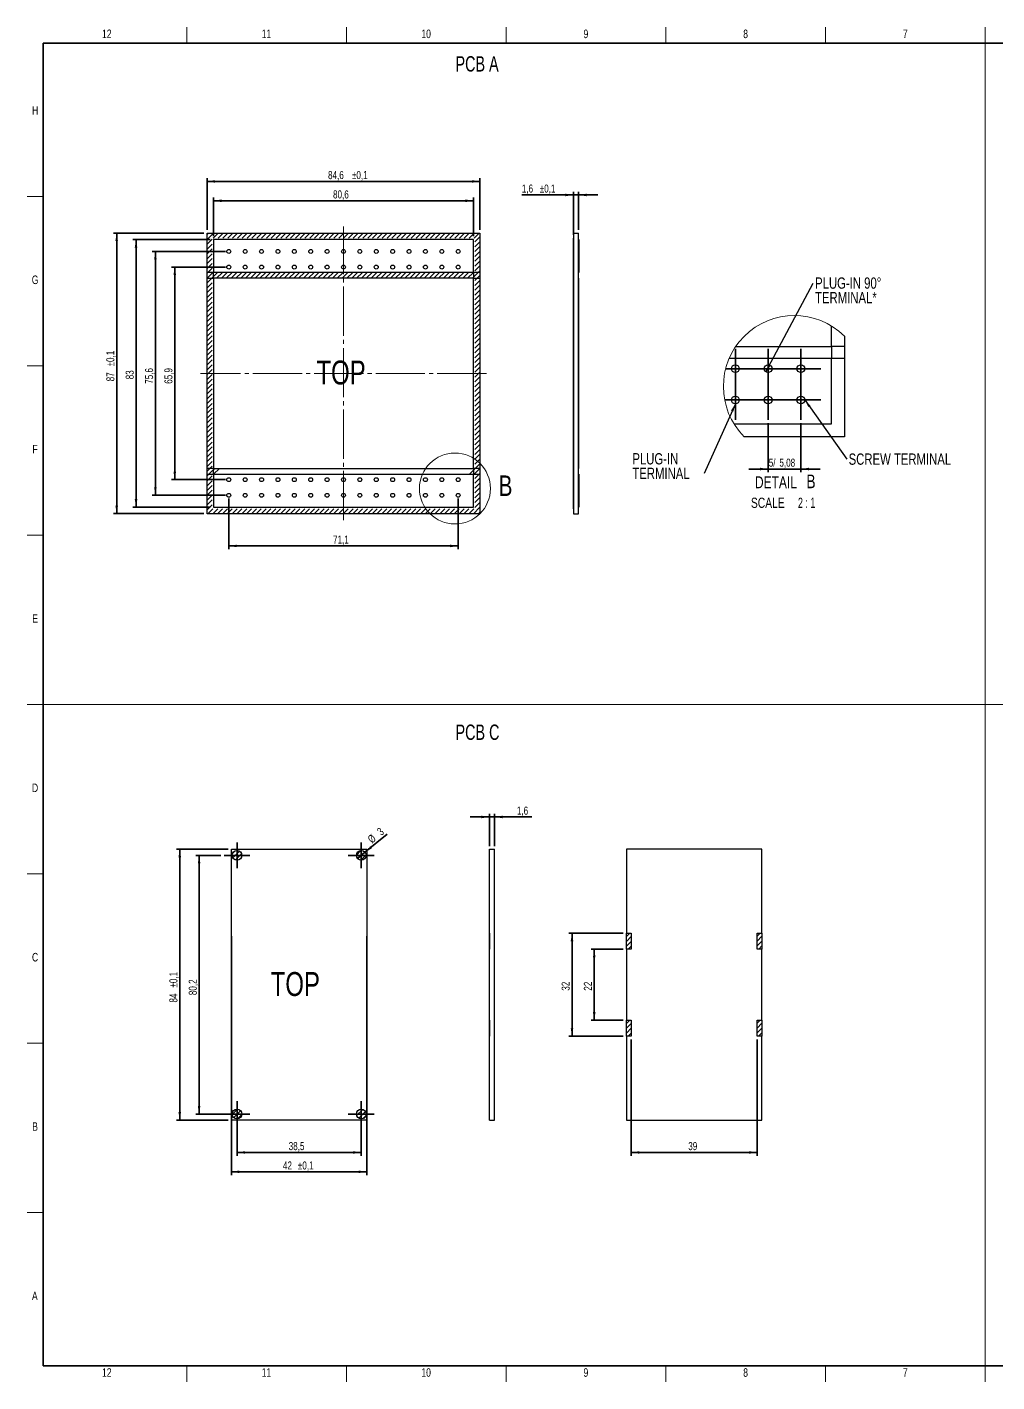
# Paper-space layout 'PCB' of a CAD drawing. Header units: millimetres. Extents: x 0 to 594, y 0 to 420.
# Drawn here: x 0 to 300.6, y 0 to 420 of the extents above; entities that cross this region are included whole.
import ezdxf

# ---------------------------------------------------------------- set-up
doc = ezdxf.new("R2010")
doc.units = ezdxf.units.MM
doc.linetypes.add('SLD-Centro', pattern=[19.05, 15.24, -1.27, 1.27, -1.27])
doc.linetypes.add('SLD-Solido', pattern=[0])
doc.layers.add('FORMAT', color=7, linetype='SLD-Solido', lineweight=35)
doc.styles.add('SLDTEXTSTYLE0', font='TXT', dxfattribs={"width": 0.75})
doc.styles.add('SLDTEXTSTYLE10', font='TXT', dxfattribs={"width": 0.65})
doc.styles.add('SLDTEXTSTYLE9', font='TXT', dxfattribs={"width": 0.7})
doc.dimstyles.new('SLDDIMSTYLE0', dxfattribs={"dimtxt": 2.5, "dimasz": 2.5, "dimexe": 0, "dimexo": 0.0625, "dimtad": 1, "dimdec": 1, "dimrnd": 1e-09, "dimzin": 12, "dimdsep": 46, "dimtxsty": 'SLDTEXTSTYLE0', "dimsah": 1, "dimcen": 0.09, "dimadec": 0, "dimazin": 3, "dimtfac": 1, "dimtdec": 1, "dimtofl": 0, "dimtmove": 0, "dimatfit": 3, "dimfxl": 1, "dimfrac": 2, "dimtolj": 1, "dimtzin": 12, "dimarcsym": 0})
doc.dimstyles.new('SLDDIMSTYLE1', dxfattribs={"dimtxt": 2.5, "dimasz": 2.5, "dimexe": 0, "dimexo": 0.0625, "dimtad": 1, "dimdec": 1, "dimrnd": 1e-09, "dimzin": 12, "dimdsep": 46, "dimtxsty": 'SLDTEXTSTYLE0', "dimsah": 1, "dimcen": 0.09, "dimadec": 0, "dimazin": 3, "dimtfac": 1, "dimtdec": 1, "dimtmove": 0, "dimatfit": 0, "dimfxl": 1, "dimfrac": 2, "dimtolj": 1, "dimtzin": 12, "dimarcsym": 0})
doc.dimstyles.new('SLDDIMSTYLE2', dxfattribs={"dimtxt": 0.18, "dimasz": 2.5, "dimexe": 0, "dimexo": 0.0625, "dimgap": 0, "dimtad": 0, "dimtih": 1, "dimtoh": 1, "dimdec": 0, "dimrnd": 1e-09, "dimzin": 0, "dimdsep": 46, "dimtxsty": 'Standard', "dimsah": 1, "dimcen": 0.09, "dimadec": 0, "dimazin": 0, "dimtfac": 2.5, "dimtdec": 0, "dimtofl": 0, "dimtmove": 0, "dimatfit": 3, "dimfxl": 1, "dimfrac": 2, "dimtolj": 1, "dimtzin": 0, "dimarcsym": 0})
doc.dimstyles.new('SLDDIMSTYLE3', dxfattribs={"dimtxt": 2.5, "dimasz": 2.5, "dimexe": 0, "dimexo": 0.0625, "dimtad": 1, "dimdec": 1, "dimrnd": 1e-09, "dimzin": 12, "dimdsep": 46, "dimtxsty": 'SLDTEXTSTYLE0', "dimsah": 1, "dimcen": 0.09, "dimadec": 0, "dimazin": 3, "dimtol": 1, "dimtp": 0.1, "dimtm": 0.1, "dimtfac": 1, "dimtdec": 1, "dimtofl": 0, "dimtmove": 0, "dimatfit": 3, "dimfxl": 1, "dimfrac": 2, "dimtolj": 1, "dimarcsym": 0})
doc.dimstyles.new('SLDDIMSTYLE4', dxfattribs={"dimtxt": 2.5, "dimasz": 2.5, "dimexe": 0, "dimexo": 0.0625, "dimtad": 1, "dimdec": 1, "dimrnd": 1e-09, "dimzin": 12, "dimdsep": 46, "dimtxsty": 'SLDTEXTSTYLE0', "dimblk1": 'NONE', "dimsah": 1, "dimcen": 0, "dimadec": 0, "dimazin": 3, "dimtfac": 1, "dimtdec": 1, "dimtmove": 0, "dimatfit": 3, "dimldrblk": 'NONE', "dimfxl": 1, "dimfrac": 2, "dimtolj": 1, "dimtzin": 12, "dimarcsym": 0})
doc.dimstyles.new('SLDDIMSTYLE5', dxfattribs={"dimtxt": 2.5, "dimasz": 2.5, "dimexe": 0, "dimexo": 0.0625, "dimtad": 1, "dimdec": 1, "dimrnd": 1e-09, "dimzin": 12, "dimdsep": 46, "dimtxsty": 'SLDTEXTSTYLE0', "dimsah": 1, "dimcen": 0.09, "dimadec": 0, "dimazin": 3, "dimtol": 1, "dimtp": 0.1, "dimtm": 0.1, "dimtfac": 1, "dimtdec": 1, "dimtmove": 0, "dimatfit": 0, "dimfxl": 1, "dimfrac": 2, "dimtolj": 1, "dimarcsym": 0})
doc.dimstyles.new('SLDDIMSTYLE6', dxfattribs={"dimtxt": 2.5, "dimasz": 2.5, "dimexe": 0, "dimexo": 0.0625, "dimtad": 1, "dimlfac": 0.5, "dimrnd": 1e-09, "dimzin": 12, "dimdsep": 46, "dimtxsty": 'SLDTEXTSTYLE0', "dimsah": 1, "dimcen": 0.09, "dimadec": 0, "dimazin": 3, "dimtfac": 1, "dimtmove": 0, "dimatfit": 0, "dimfxl": 1, "dimfrac": 2, "dimtolj": 1, "dimtzin": 12, "dimarcsym": 0})

# ---------------------------------------------------------------- blocks, each defined once
blk = doc.blocks.new('SW_HATCH_2')
at = {"color": 0, "linetype": 'SLD-Solido', "lineweight": 25}
for p, q in [((0, 0), (-0.66, -0.66)), ((1.45, -0.05), (-0.61, -2.11)), ((2.11, -0.89), (0.22, -2.77))]:
    blk.add_line(p, q, dxfattribs=at)
blk = doc.blocks.new('SW_HATCH_3')
at = {"color": 0, "linetype": 'SLD-Solido', "lineweight": 25}
for p, q in [((0, 0), (-1.39, -1.39)), ((1.44, -1.55), (0, -2.99))]:
    blk.add_line(p, q, dxfattribs=at)
blk = doc.blocks.new('SW_HATCH_4')
at = {"color": 0, "linetype": 'SLD-Solido', "lineweight": 25}
for p, q in [((0, 0), (-1.88, -1.88)), ((0.84, -0.66), (-1.22, -2.72)), ((0.89, -2.11), (0.22, -2.77))]:
    blk.add_line(p, q, dxfattribs=at)
blk = doc.blocks.new('SW_HATCH_5')
at = {"color": 0, "linetype": 'SLD-Solido', "lineweight": 25}
for p, q in [((0, 0), (-1.6, -1.6)), ((1.01, -0.49), (-1.11, -2.61)), ((1.39, -1.6), (0, -2.99))]:
    blk.add_line(p, q, dxfattribs=at)
blk = doc.blocks.new('_D_25')
at = {"layer": 'FORMAT'}
for p, q in [((65.07, 82.03), (65.07, 70.13)), ((103.57, 82.03), (103.57, 70.13)), ((103.57, 71.13), (65.07, 71.13))]:
    blk.add_line(p, q, dxfattribs=at)
for points in [[(65.07, 71.13), (67.57, 70.73), (67.57, 71.53)], [(103.57, 71.13), (101.07, 71.53), (101.07, 70.73)]]:
    blk.add_solid(points, dxfattribs=at)
at = {"layer": 'FORMAT', "insert": (81.09, 74.35), "char_height": 2.5, "attachment_point": 1, "style": 'SLDTEXTSTYLE0'}
blk.add_mtext('38,5', dxfattribs=at)
blk = doc.blocks.new('_D_26')
at = {"layer": 'FORMAT'}
for p, q in [((63.32, 138.13), (63.32, 64.13)), ((105.32, 138.13), (105.32, 64.13)), ((63.32, 65.13), (105.32, 65.13))]:
    blk.add_line(p, q, dxfattribs=at)
for points in [[(63.32, 65.13), (65.82, 64.73), (65.82, 65.53)], [(105.32, 65.13), (102.82, 65.53), (102.82, 64.73)]]:
    blk.add_solid(points, dxfattribs=at)
at = {"layer": 'FORMAT', "char_height": 2.5, "attachment_point": 1, "style": 'SLDTEXTSTYLE0'}
for s, insert in [('42', (79.31, 68.35)), ('±0,1', (83.94, 68.35))]:
    blk.add_mtext(s, dxfattribs=dict(at, insert=insert))
blk = doc.blocks.new('_D_27')
at = {"layer": 'FORMAT'}
for p, q in [((62.32, 165.13), (46.32, 165.13)), ((47.32, 81.13), (47.32, 165.13)), ((62.32, 81.13), (46.32, 81.13))]:
    blk.add_line(p, q, dxfattribs=at)
for points in [[(47.32, 165.13), (46.92, 162.63), (47.72, 162.63)], [(47.32, 81.13), (47.72, 83.63), (46.92, 83.63)]]:
    blk.add_solid(points, dxfattribs=at)
at = {"layer": 'FORMAT', "char_height": 2.5, "attachment_point": 1, "rotation": 90, "style": 'SLDTEXTSTYLE0'}
for s, insert in [('±0,1', (44.1, 122.23)), ('84', (44.1, 117.6))]:
    blk.add_mtext(s, dxfattribs=dict(at, insert=insert))
blk = doc.blocks.new('_D_28')
at = {"layer": 'FORMAT'}
for q in [(111.65, 169.85), (102.41, 162.28)]:
    blk.add_line((104.73, 164.18), q, dxfattribs=at)
blk.add_solid([(104.73, 164.18), (106.92, 165.46), (106.41, 166.08)], dxfattribs=at)
at = {"layer": 'FORMAT', "char_height": 2.5, "attachment_point": 1, "rotation": 39.3477, "style": 'SLDTEXTSTYLE0'}
for s, insert in [('%%c', (105.3, 168.74)), ('3', (108.2, 171.16))]:
    blk.add_mtext(s, dxfattribs=dict(at, insert=insert))
blk = doc.blocks.new('_None')
blk = doc.blocks.new('_D_29')
at = {"layer": 'FORMAT'}
for p, q in [((60.07, 163.23), (52.32, 163.23)), ((53.32, 163.23), (53.32, 83.03)), ((64.07, 83.03), (52.32, 83.03))]:
    blk.add_line(p, q, dxfattribs=at)
for points in [[(53.32, 163.23), (52.92, 160.73), (53.72, 160.73)], [(53.32, 83.03), (53.72, 85.53), (52.92, 85.53)]]:
    blk.add_solid(points, dxfattribs=at)
at = {"layer": 'FORMAT', "insert": (50.1, 119.9), "char_height": 2.5, "attachment_point": 1, "rotation": 90, "style": 'SLDTEXTSTYLE0'}
blk.add_mtext('80,2', dxfattribs=at)
blk = doc.blocks.new('SW_CENTERMARKSYMBOL_0')
at = {"layer": 'FORMAT', "color": 0}
for p, q in [((-2.5, 0), (-4, 0)), ((0, 0), (-2.5, 0)), ((0, 2.5), (0, 4)), ((0, 0), (0, 2.5)), ((0, 0), (0, -2.5)), ((0, 0), (2.5, 0)), ((2.5, 0), (4, 0)), ((0, -2.5), (0, -4))]:
    blk.add_line(p, q, dxfattribs=at)
blk = doc.blocks.new('SW_CENTERMARKSYMBOL_1')
at = {"layer": 'FORMAT', "color": 0}
for p, q in [((-2.5, 0), (-4, 0)), ((0, 0), (-2.5, 0)), ((0, 2.5), (0, 4)), ((0, 0), (0, 2.5)), ((0, 0), (0, -2.5)), ((0, 0), (2.5, 0)), ((2.5, 0), (4, 0)), ((0, -2.5), (0, -4))]:
    blk.add_line(p, q, dxfattribs=at)
blk = doc.blocks.new('SW_CENTERMARKSYMBOL_2')
at = {"layer": 'FORMAT', "color": 0}
for p, q in [((-2.5, 0), (-4, 0)), ((0, 0), (-2.5, 0)), ((0, 2.5), (0, 4)), ((0, 0), (0, 2.5)), ((0, 0), (0, -2.5)), ((0, 0), (2.5, 0)), ((2.5, 0), (4, 0)), ((0, -2.5), (0, -4))]:
    blk.add_line(p, q, dxfattribs=at)
blk = doc.blocks.new('SW_CENTERMARKSYMBOL_3')
at = {"layer": 'FORMAT', "color": 0}
for p, q in [((-2.5, 0), (-4, 0)), ((0, 0), (-2.5, 0)), ((0, 2.5), (0, 4)), ((0, 0), (0, 2.5)), ((0, 0), (0, -2.5)), ((0, 0), (2.5, 0)), ((2.5, 0), (4, 0)), ((0, -2.5), (0, -4))]:
    blk.add_line(p, q, dxfattribs=at)
blk = doc.blocks.new('_D_30')
at = {"layer": 'FORMAT'}
for p, q in [((143.31, 175.13), (137.31, 175.13)), ((143.31, 166.13), (143.31, 176.13)), ((143.31, 175.13), (144.91, 175.13)), ((144.91, 166.13), (144.91, 176.13)), ((144.91, 175.13), (156.45, 175.13))]:
    blk.add_line(p, q, dxfattribs=at)
for points in [[(143.31, 175.13), (140.81, 175.53), (140.81, 174.73)], [(144.91, 175.13), (147.41, 174.73), (147.41, 175.53)]]:
    blk.add_solid(points, dxfattribs=at)
at = {"layer": 'FORMAT', "insert": (151.83, 178.35), "char_height": 2.5, "attachment_point": 1, "style": 'SLDTEXTSTYLE0'}
blk.add_mtext('1,6', dxfattribs=at)
blk = doc.blocks.new('SW_HATCH_6')
at = {"color": 0, "linetype": 'SLD-Solido', "lineweight": 25}
for p, q in [((0, 0), (-1.02, -1.02)), ((0.48, -1.02), (-1.02, -2.52)), ((0.48, -2.51), (-1.02, -4.01)), ((0.48, -4.01), (-0.51, -5))]:
    blk.add_line(p, q, dxfattribs=at)
blk = doc.blocks.new('SW_HATCH_7')
at = {"color": 0, "linetype": 'SLD-Solido', "lineweight": 25}
for p, q in [((0, 0), (-1.08, -1.08)), ((0.42, -1.08), (-1.08, -2.58)), ((0.42, -2.57), (-1.08, -4.07)), ((0.42, -4.07), (-0.51, -5))]:
    blk.add_line(p, q, dxfattribs=at)
blk = doc.blocks.new('SW_HATCH_8')
at = {"color": 0, "linetype": 'SLD-Solido', "lineweight": 25}
for p, q in [((0, 0), (-0.99, -0.99)), ((0.51, -0.99), (-0.99, -2.49)), ((0.51, -2.48), (-0.99, -3.98)), ((0.51, -3.98), (-0.51, -5))]:
    blk.add_line(p, q, dxfattribs=at)
blk = doc.blocks.new('SW_HATCH_9')
at = {"color": 0, "linetype": 'SLD-Solido', "lineweight": 25}
for p, q in [((0, 0), (-0.93, -0.93)), ((0.57, -0.93), (-0.93, -2.43)), ((0.57, -2.42), (-0.93, -3.92)), ((0.57, -3.92), (-0.51, -5))]:
    blk.add_line(p, q, dxfattribs=at)
blk = doc.blocks.new('_D_31')
at = {"layer": 'FORMAT'}
for p, q in [((184.8, 139.13), (167.91, 139.13)), ((168.91, 139.13), (168.91, 107.13)), ((184.8, 107.13), (167.91, 107.13))]:
    blk.add_line(p, q, dxfattribs=at)
for points in [[(168.91, 139.13), (168.51, 136.63), (169.31, 136.63)], [(168.91, 107.13), (169.31, 109.63), (168.51, 109.63)]]:
    blk.add_solid(points, dxfattribs=at)
at = {"layer": 'FORMAT', "insert": (165.69, 121.28), "char_height": 2.5, "attachment_point": 1, "rotation": 90, "style": 'SLDTEXTSTYLE0'}
blk.add_mtext('32', dxfattribs=at)
blk = doc.blocks.new('_D_32')
at = {"layer": 'FORMAT'}
for p, q in [((184.8, 134.13), (174.8, 134.13)), ((175.8, 134.13), (175.8, 112.13)), ((184.8, 112.13), (174.8, 112.13))]:
    blk.add_line(p, q, dxfattribs=at)
for points in [[(175.8, 134.13), (175.4, 131.63), (176.2, 131.63)], [(175.8, 112.13), (176.2, 114.63), (175.4, 114.63)]]:
    blk.add_solid(points, dxfattribs=at)
at = {"layer": 'FORMAT', "insert": (172.58, 121.28), "char_height": 2.5, "attachment_point": 1, "rotation": 90, "style": 'SLDTEXTSTYLE0'}
blk.add_mtext('22', dxfattribs=at)
blk = doc.blocks.new('_D_33')
at = {"layer": 'FORMAT'}
for p, q in [((187.3, 106.13), (187.3, 70.13)), ((226.3, 106.13), (226.3, 70.13)), ((187.3, 71.13), (226.3, 71.13))]:
    blk.add_line(p, q, dxfattribs=at)
for points in [[(187.3, 71.13), (189.8, 70.73), (189.8, 71.53)], [(226.3, 71.13), (223.8, 71.53), (223.8, 70.73)]]:
    blk.add_solid(points, dxfattribs=at)
at = {"layer": 'FORMAT', "insert": (204.95, 74.35), "char_height": 2.5, "attachment_point": 1, "style": 'SLDTEXTSTYLE0'}
blk.add_mtext('39', dxfattribs=at)
blk = doc.blocks.new('SW_HATCH_20')
at = {"color": 0, "linetype": 'SLD-Solido', "lineweight": 25}
for p, q in [((0, 0), (-0.49, -0.49)), ((1.5, 0), (-0.49, -1.98)), ((2.99, 0), (1.44, -1.55)), ((4.49, 0), (2.94, -1.55)), ((5.99, 0), (4.44, -1.55)), ((7.48, 0), (5.93, -1.55)), ((8.98, 0), (7.43, -1.55)), ((10.48, 0), (8.93, -1.55)), ((11.97, 0), (10.42, -1.55)), ((13.47, 0), (11.92, -1.55)), ((14.97, 0), (13.42, -1.55)), ((16.46, 0), (14.91, -1.55)), ((17.96, 0), (16.41, -1.55)), ((19.46, 0), (17.91, -1.55)), ((20.95, 0), (19.4, -1.55)), ((22.45, 0), (20.9, -1.55)), ((23.95, 0), (22.4, -1.55)), ((25.44, 0), (23.89, -1.55)), ((26.94, 0), (25.39, -1.55)), ((28.44, 0), (26.89, -1.55)), ((29.93, 0), (28.38, -1.55)), ((31.43, 0), (29.88, -1.55)), ((32.93, 0), (31.38, -1.55)), ((34.42, 0), (32.87, -1.55)), ((35.92, 0), (34.37, -1.55)), ((37.42, 0), (35.87, -1.55)), ((38.91, 0), (37.36, -1.55)), ((40.41, 0), (38.86, -1.55)), ((41.91, 0), (40.36, -1.55)), ((43.4, 0), (41.85, -1.55)), ((44.9, 0), (43.35, -1.55)), ((46.4, 0), (44.85, -1.55)), ((47.89, 0), (46.34, -1.55)), ((49.39, 0), (47.84, -1.55)), ((50.89, 0), (49.34, -1.55)), ((52.38, 0), (50.83, -1.55)), ((53.88, 0), (52.33, -1.55)), ((55.38, 0), (53.83, -1.55)), ((56.87, 0), (55.32, -1.55)), ((58.37, 0), (56.82, -1.55)), ((59.87, 0), (58.32, -1.55)), ((61.37, 0), (59.82, -1.55)), ((62.86, 0), (61.31, -1.55)), ((64.36, 0), (62.81, -1.55)), ((65.86, 0), (64.31, -1.55)), ((67.35, 0), (65.8, -1.55)), ((68.85, 0), (67.3, -1.55)), ((70.35, 0), (68.8, -1.55)), ((71.84, 0), (70.29, -1.55)), ((73.34, 0), (71.79, -1.55)), ((74.84, 0), (73.29, -1.55)), ((76.33, 0), (74.78, -1.55)), ((77.83, 0), (76.28, -1.55)), ((79.33, 0), (77.78, -1.55)), ((80.82, 0), (79.27, -1.55)), ((82.32, 0), (80.77, -1.55)), ((83.82, 0), (82.27, -1.55)), ((1.06, -1.93), (-0.49, -3.48)), ((1.06, -3.43), (-0.49, -4.98)), ((84.11, -1.2), (82.56, -2.75)), ((84.11, -2.7), (82.56, -4.25)), ((84.11, -4.19), (82.56, -5.74)), ((1.06, -4.92), (-0.49, -6.47)), ((1.06, -6.42), (-0.49, -7.97)), ((1.06, -7.92), (-0.49, -9.47)), ((84.11, -5.69), (82.56, -7.24)), ((84.11, -7.19), (82.56, -8.74)), ((1.06, -9.41), (-0.49, -10.96)), ((1.06, -10.91), (-0.23, -12.2)), ((84.11, -8.68), (82.56, -10.23)), ((84.11, -10.18), (82.56, -11.73)), ((84.11, -11.68), (83.59, -12.2))]:
    blk.add_line(p, q, dxfattribs=at)
blk = doc.blocks.new('SW_HATCH_21')
at = {"color": 0, "linetype": 'SLD-Solido', "lineweight": 25}
for p, q in [((0, 0), (-0.01, -0.01)), ((1.5, 0), (-0.01, -1.5)), ((2.99, 0), (1.19, -1.8)), ((4.49, 0), (2.69, -1.8)), ((5.99, 0), (4.19, -1.8)), ((7.48, 0), (5.68, -1.8)), ((8.98, 0), (7.18, -1.8)), ((10.48, 0), (8.68, -1.8)), ((11.97, 0), (10.17, -1.8)), ((13.47, 0), (11.67, -1.8)), ((14.97, 0), (13.17, -1.8)), ((16.46, 0), (14.66, -1.8)), ((17.96, 0), (16.16, -1.8)), ((19.46, 0), (17.66, -1.8)), ((20.95, 0), (19.15, -1.8)), ((22.45, 0), (20.65, -1.8)), ((23.95, 0), (22.15, -1.8)), ((25.44, 0), (23.64, -1.8)), ((26.94, 0), (25.14, -1.8)), ((28.44, 0), (26.64, -1.8)), ((29.93, 0), (28.13, -1.8)), ((31.43, 0), (29.63, -1.8)), ((32.93, 0), (31.13, -1.8)), ((34.42, 0), (32.62, -1.8)), ((35.92, 0), (34.12, -1.8)), ((37.42, 0), (35.62, -1.8)), ((38.91, 0), (37.11, -1.8)), ((40.41, 0), (38.61, -1.8)), ((41.91, 0), (40.11, -1.8)), ((43.4, 0), (41.6, -1.8)), ((44.9, 0), (43.1, -1.8)), ((46.4, 0), (44.6, -1.8)), ((47.89, 0), (46.09, -1.8)), ((49.39, 0), (47.59, -1.8)), ((50.89, 0), (49.09, -1.8)), ((52.38, 0), (50.58, -1.8)), ((53.88, 0), (52.08, -1.8)), ((55.38, 0), (53.58, -1.8)), ((56.87, 0), (55.07, -1.8)), ((58.37, 0), (56.57, -1.8)), ((59.87, 0), (58.07, -1.8)), ((61.37, 0), (59.57, -1.8)), ((62.86, 0), (61.06, -1.8)), ((64.36, 0), (62.56, -1.8)), ((65.86, 0), (64.06, -1.8)), ((67.35, 0), (65.55, -1.8)), ((68.85, 0), (67.05, -1.8)), ((70.35, 0), (68.55, -1.8)), ((71.84, 0), (70.04, -1.8)), ((73.34, 0), (71.54, -1.8)), ((74.84, 0), (73.04, -1.8)), ((76.33, 0), (74.53, -1.8)), ((77.83, 0), (76.03, -1.8)), ((79.33, 0), (77.53, -1.8)), ((80.82, 0), (79.02, -1.8)), ((81.09, -1.23), (80.52, -1.8))]:
    blk.add_line(p, q, dxfattribs=at)
blk = doc.blocks.new('SW_HATCH_22')
at = {"color": 0, "linetype": 'SLD-Solido', "lineweight": 25}
for p, q in [((0, 0), (-0.26, -0.26)), ((1.49, -0.01), (-0.26, -1.76)), ((1.49, -1.5), (1.19, -1.8))]:
    blk.add_line(p, q, dxfattribs=at)
blk = doc.blocks.new('SW_HATCH_23')
at = {"color": 0, "linetype": 'SLD-Solido', "lineweight": 25}
for p, q in [((0, 0), (-1.23, -1.23)), ((0.52, -0.97), (-0.3, -1.8))]:
    blk.add_line(p, q, dxfattribs=at)
blk = doc.blocks.new('SW_HATCH_24')
at = {"color": 0, "linetype": 'SLD-Solido', "lineweight": 25}
for p, q in [((0, 0), (-0.72, -0.72)), ((0.83, -0.67), (-0.72, -2.22)), ((0.83, -2.17), (-0.72, -3.72)), ((0.83, -3.66), (-0.72, -5.21)), ((0.83, -5.16), (-0.72, -6.71)), ((0.83, -6.66), (-0.72, -8.21)), ((0.83, -8.15), (-0.72, -9.7)), ((0.83, -9.65), (-0.72, -11.2)), ((0.83, -11.15), (-0.72, -12.7)), ((0.83, -12.64), (-0.72, -14.19)), ((0.83, -14.14), (-0.72, -15.69)), ((0.83, -15.64), (-0.72, -17.19)), ((0.83, -17.13), (-0.72, -18.68)), ((0.83, -18.63), (-0.72, -20.18)), ((0.83, -20.13), (-0.72, -21.68)), ((0.83, -21.62), (-0.72, -23.17)), ((0.83, -23.12), (-0.72, -24.67)), ((0.83, -24.62), (-0.72, -26.17)), ((0.83, -26.11), (-0.72, -27.66)), ((0.83, -27.61), (-0.72, -29.16)), ((0.83, -29.11), (-0.72, -30.66)), ((0.83, -30.6), (-0.72, -32.15)), ((0.83, -32.1), (-0.72, -33.65)), ((0.83, -33.6), (-0.72, -35.15)), ((0.83, -35.09), (-0.72, -36.64)), ((0.83, -36.59), (-0.72, -38.14)), ((0.83, -38.09), (-0.72, -39.64)), ((0.83, -39.58), (-0.72, -41.13)), ((0.83, -41.08), (-0.72, -42.63)), ((0.83, -42.58), (-0.72, -44.13)), ((0.83, -44.07), (-0.72, -45.62)), ((0.83, -45.57), (-0.72, -47.12)), ((0.83, -47.07), (-0.72, -48.62)), ((0.83, -48.57), (-0.72, -50.12)), ((0.83, -50.06), (-0.72, -51.61)), ((0.83, -51.56), (-0.72, -53.11)), ((0.83, -53.06), (-0.72, -54.61)), ((0.83, -54.55), (-0.72, -56.1)), ((0.83, -56.05), (-0.72, -57.6)), ((0.83, -57.55), (-0.63, -59))]:
    blk.add_line(p, q, dxfattribs=at)
blk = doc.blocks.new('SW_HATCH_25')
at = {"color": 0, "linetype": 'SLD-Solido', "lineweight": 25}
for p, q in [((0, 0), (-1.45, -1.45)), ((0.1, -1.4), (-1.45, -2.95)), ((0.1, -2.9), (-1.45, -4.45)), ((0.1, -4.39), (-1.45, -5.94)), ((0.1, -5.89), (-1.45, -7.44)), ((0.1, -7.39), (-1.45, -8.94)), ((0.1, -8.88), (-1.45, -10.43)), ((0.1, -10.38), (-1.45, -11.93)), ((0.1, -11.88), (-1.45, -13.43)), ((0.1, -13.38), (-1.45, -14.93)), ((0.1, -14.87), (-1.45, -16.42)), ((0.1, -16.37), (-1.45, -17.92)), ((0.1, -17.87), (-1.45, -19.42)), ((0.1, -19.36), (-1.45, -20.91)), ((0.1, -20.86), (-1.45, -22.41)), ((0.1, -22.36), (-1.45, -23.91)), ((0.1, -23.85), (-1.45, -25.4)), ((0.1, -25.35), (-1.45, -26.9)), ((0.1, -26.85), (-1.45, -28.4)), ((0.1, -28.34), (-1.45, -29.89)), ((0.1, -29.84), (-1.45, -31.39)), ((0.1, -31.34), (-1.45, -32.89)), ((0.1, -32.83), (-1.45, -34.38)), ((0.1, -34.33), (-1.45, -35.88)), ((0.1, -35.83), (-1.45, -37.38)), ((0.1, -37.32), (-1.45, -38.87)), ((0.1, -38.82), (-1.45, -40.37)), ((0.1, -40.32), (-1.45, -41.87)), ((0.1, -41.81), (-1.45, -43.36)), ((0.1, -43.31), (-1.45, -44.86)), ((0.1, -44.81), (-1.45, -46.36)), ((0.1, -46.3), (-1.45, -47.85)), ((0.1, -47.8), (-1.45, -49.35)), ((0.1, -49.3), (-1.45, -50.85)), ((0.1, -50.79), (-1.45, -52.34)), ((0.1, -52.29), (-1.45, -53.84)), ((0.1, -53.79), (-1.45, -55.34)), ((0.1, -55.28), (-1.45, -56.83)), ((0.1, -56.78), (-1.45, -58.33)), ((0.1, -58.28), (-0.63, -59))]:
    blk.add_line(p, q, dxfattribs=at)
blk = doc.blocks.new('SW_HATCH_26')
at = {"color": 0, "linetype": 'SLD-Solido', "lineweight": 25}
for p, q in [((0, 0), (-0.57, -0.57)), ((1.5, 0), (-0.3, -1.8)), ((80.53, -0.3), (79.02, -1.8)), ((80.53, -1.79), (80.52, -1.8))]:
    blk.add_line(p, q, dxfattribs=at)
blk = doc.blocks.new('SW_HATCH_27')
at = {"color": 0, "linetype": 'SLD-Solido', "lineweight": 25}
for p, q in [((0, 0), (-0.52, -0.52)), ((83.82, 0), (82.53, -1.29)), ((1.03, -0.47), (-0.52, -2.02)), ((1.03, -1.97), (-0.52, -3.52)), ((1.03, -3.46), (-0.52, -5.01)), ((84.08, -1.24), (82.53, -2.79)), ((84.08, -2.73), (82.53, -4.28)), ((1.03, -4.96), (-0.52, -6.51)), ((1.03, -6.46), (-0.52, -8.01)), ((1.03, -7.95), (-0.52, -9.5)), ((84.08, -4.23), (82.53, -5.78)), ((84.08, -5.73), (82.53, -7.28)), ((84.08, -7.22), (82.53, -8.77)), ((1.03, -9.45), (-0.52, -11)), ((1.32, -10.65), (-0.23, -12.2)), ((2.82, -10.65), (1.27, -12.2)), ((4.32, -10.65), (2.77, -12.2)), ((5.81, -10.65), (4.26, -12.2)), ((7.31, -10.65), (5.76, -12.2)), ((8.81, -10.65), (7.26, -12.2)), ((10.3, -10.65), (8.75, -12.2)), ((11.8, -10.65), (10.25, -12.2)), ((13.3, -10.65), (11.75, -12.2)), ((14.79, -10.65), (13.24, -12.2)), ((16.29, -10.65), (14.74, -12.2)), ((17.79, -10.65), (16.24, -12.2)), ((19.28, -10.65), (17.73, -12.2)), ((20.78, -10.65), (19.23, -12.2)), ((22.28, -10.65), (20.73, -12.2)), ((23.77, -10.65), (22.22, -12.2)), ((25.27, -10.65), (23.72, -12.2)), ((26.77, -10.65), (25.22, -12.2)), ((28.26, -10.65), (26.71, -12.2)), ((29.76, -10.65), (28.21, -12.2)), ((31.26, -10.65), (29.71, -12.2)), ((32.75, -10.65), (31.2, -12.2)), ((34.25, -10.65), (32.7, -12.2)), ((35.75, -10.65), (34.2, -12.2)), ((37.24, -10.65), (35.69, -12.2)), ((38.74, -10.65), (37.19, -12.2)), ((40.24, -10.65), (38.69, -12.2)), ((41.73, -10.65), (40.18, -12.2)), ((43.23, -10.65), (41.68, -12.2)), ((44.73, -10.65), (43.18, -12.2)), ((46.22, -10.65), (44.67, -12.2)), ((47.72, -10.65), (46.17, -12.2)), ((49.22, -10.65), (47.67, -12.2)), ((50.72, -10.65), (49.17, -12.2)), ((52.21, -10.65), (50.66, -12.2)), ((53.71, -10.65), (52.16, -12.2)), ((55.21, -10.65), (53.66, -12.2)), ((56.7, -10.65), (55.15, -12.2)), ((58.2, -10.65), (56.65, -12.2)), ((59.7, -10.65), (58.15, -12.2)), ((61.19, -10.65), (59.64, -12.2)), ((62.69, -10.65), (61.14, -12.2)), ((64.19, -10.65), (62.64, -12.2)), ((65.68, -10.65), (64.13, -12.2)), ((67.18, -10.65), (65.63, -12.2)), ((68.68, -10.65), (67.13, -12.2)), ((70.17, -10.65), (68.62, -12.2)), ((71.67, -10.65), (70.12, -12.2)), ((73.17, -10.65), (71.62, -12.2)), ((74.66, -10.65), (73.11, -12.2)), ((76.16, -10.65), (74.61, -12.2)), ((77.66, -10.65), (76.11, -12.2)), ((79.15, -10.65), (77.6, -12.2)), ((80.65, -10.65), (79.1, -12.2)), ((82.15, -10.65), (80.6, -12.2)), ((84.08, -10.22), (82.09, -12.2)), ((84.08, -8.72), (82.53, -10.27)), ((84.08, -11.71), (83.59, -12.2))]:
    blk.add_line(p, q, dxfattribs=at)
blk = doc.blocks.new('SW_HATCH_28')
at = {"color": 0, "linetype": 'SLD-Solido', "lineweight": 25}
for p, q in [((0, 0), (-0.3, -0.3)), ((1.45, -0.04), (-0.3, -1.79)), ((1.45, -1.54), (1.19, -1.8))]:
    blk.add_line(p, q, dxfattribs=at)
blk = doc.blocks.new('SW_HATCH_29')
at = {"color": 0, "linetype": 'SLD-Solido', "lineweight": 25}
for p, q in [((0, 0), (-0.83, -0.83)), ((0.92, -0.57), (-0.3, -1.8))]:
    blk.add_line(p, q, dxfattribs=at)
blk = doc.blocks.new('_D_49')
at = {"layer": 'FORMAT'}
for p, q in [((54.77, 356.16), (26.77, 356.16)), ((27.77, 269.16), (27.77, 356.16)), ((54.77, 269.16), (26.77, 269.16))]:
    blk.add_line(p, q, dxfattribs=at)
for points in [[(27.77, 356.16), (27.37, 353.66), (28.17, 353.66)], [(27.77, 269.16), (28.17, 271.66), (27.37, 271.66)]]:
    blk.add_solid(points, dxfattribs=at)
at = {"layer": 'FORMAT', "char_height": 2.5, "attachment_point": 1, "rotation": 90, "style": 'SLDTEXTSTYLE0'}
for s, insert in [('±0,1', (24.55, 314.81)), ('87', (24.55, 310.18))]:
    blk.add_mtext(s, dxfattribs=dict(at, insert=insert))
blk = doc.blocks.new('_D_50')
at = {"layer": 'FORMAT'}
for p, q in [((55.77, 357.16), (55.77, 373.16)), ((55.77, 372.16), (140.37, 372.16)), ((140.37, 357.16), (140.37, 373.16))]:
    blk.add_line(p, q, dxfattribs=at)
for points in [[(55.77, 372.16), (58.27, 371.76), (58.27, 372.56)], [(140.37, 372.16), (137.87, 372.56), (137.87, 371.76)]]:
    blk.add_solid(points, dxfattribs=at)
at = {"layer": 'FORMAT', "char_height": 2.5, "attachment_point": 1, "style": 'SLDTEXTSTYLE0'}
for s, insert in [('84,6', (93.29, 375.38)), ('±0,1', (100.7, 375.38))]:
    blk.add_mtext(s, dxfattribs=dict(at, insert=insert))
blk = doc.blocks.new('_D_51')
at = {"layer": 'FORMAT'}
for p, q in [((61.51, 350.46), (38.77, 350.46)), ((39.77, 350.46), (39.77, 274.86)), ((61.51, 274.86), (38.77, 274.86))]:
    blk.add_line(p, q, dxfattribs=at)
for points in [[(39.77, 350.46), (39.37, 347.96), (40.17, 347.96)], [(39.77, 274.86), (40.17, 277.36), (39.37, 277.36)]]:
    blk.add_solid(points, dxfattribs=at)
at = {"layer": 'FORMAT', "insert": (36.55, 309.42), "char_height": 2.5, "attachment_point": 1, "rotation": 90, "style": 'SLDTEXTSTYLE0'}
blk.add_mtext('75,6', dxfattribs=at)
blk = doc.blocks.new('_D_52')
at = {"layer": 'FORMAT'}
for p, q in [((61.51, 345.61), (44.77, 345.61)), ((45.77, 279.71), (45.77, 345.61)), ((61.51, 279.71), (44.77, 279.71))]:
    blk.add_line(p, q, dxfattribs=at)
for points in [[(45.77, 345.61), (45.37, 343.11), (46.17, 343.11)], [(45.77, 279.71), (46.17, 282.21), (45.37, 282.21)]]:
    blk.add_solid(points, dxfattribs=at)
at = {"layer": 'FORMAT', "insert": (42.55, 309.42), "char_height": 2.5, "attachment_point": 1, "rotation": 90, "style": 'SLDTEXTSTYLE0'}
blk.add_mtext('65,9', dxfattribs=at)
blk = doc.blocks.new('_D_53')
at = {"layer": 'FORMAT'}
for p, q in [((62.51, 273.86), (62.51, 258.16)), ((133.63, 273.86), (133.63, 258.16)), ((133.63, 259.16), (62.51, 259.16))]:
    blk.add_line(p, q, dxfattribs=at)
for points in [[(62.51, 259.16), (65.01, 258.76), (65.01, 259.56)], [(133.63, 259.16), (131.13, 259.56), (131.13, 258.76)]]:
    blk.add_solid(points, dxfattribs=at)
at = {"layer": 'FORMAT', "insert": (94.84, 262.38), "char_height": 2.5, "attachment_point": 1, "style": 'SLDTEXTSTYLE0'}
blk.add_mtext('71,1', dxfattribs=at)
blk = doc.blocks.new('_D_54')
at = {"layer": 'FORMAT'}
for p, q in [((57.77, 355.16), (57.77, 367.16)), ((138.37, 366.16), (57.77, 366.16)), ((138.37, 355.16), (138.37, 367.16))]:
    blk.add_line(p, q, dxfattribs=at)
for points in [[(57.77, 366.16), (60.27, 365.76), (60.27, 366.56)], [(138.37, 366.16), (135.87, 366.56), (135.87, 365.76)]]:
    blk.add_solid(points, dxfattribs=at)
at = {"layer": 'FORMAT', "insert": (94.84, 369.38), "char_height": 2.5, "attachment_point": 1, "style": 'SLDTEXTSTYLE0'}
blk.add_mtext('80,6', dxfattribs=at)
blk = doc.blocks.new('_D_55')
at = {"layer": 'FORMAT'}
for p, q in [((56.77, 354.16), (32.77, 354.16)), ((33.77, 354.16), (33.77, 271.16)), ((56.77, 271.16), (32.77, 271.16))]:
    blk.add_line(p, q, dxfattribs=at)
for points in [[(33.77, 354.16), (33.37, 351.66), (34.17, 351.66)], [(33.77, 271.16), (34.17, 273.66), (33.37, 273.66)]]:
    blk.add_solid(points, dxfattribs=at)
at = {"layer": 'FORMAT', "insert": (30.55, 310.81), "char_height": 2.5, "attachment_point": 1, "rotation": 90, "style": 'SLDTEXTSTYLE0'}
blk.add_mtext('83', dxfattribs=at)
blk = doc.blocks.new('_D_56')
at = {"layer": 'FORMAT'}
for p, q in [((169.35, 367.96), (153.36, 367.96)), ((169.35, 355.61), (169.35, 368.96)), ((169.35, 367.96), (170.94, 367.96)), ((170.94, 357.16), (170.94, 368.96)), ((170.94, 367.96), (176.94, 367.96))]:
    blk.add_line(p, q, dxfattribs=at)
for points in [[(169.35, 367.96), (166.85, 368.36), (166.85, 367.56)], [(170.94, 367.96), (173.44, 367.56), (173.44, 368.36)]]:
    blk.add_solid(points, dxfattribs=at)
at = {"layer": 'FORMAT', "char_height": 2.5, "attachment_point": 1, "style": 'SLDTEXTSTYLE0'}
for s, insert in [('1,6', (153.36, 371.19)), ('±0,1', (158.91, 371.19))]:
    blk.add_mtext(s, dxfattribs=dict(at, insert=insert))
blk = doc.blocks.new('_D_57')
at = {"layer": 'FORMAT'}
for p, q in [((229.7, 297.2), (229.7, 282)), ((239.86, 297.2), (239.86, 282)), ((229.7, 283), (223.7, 283)), ((239.86, 283), (229.7, 283)), ((239.86, 283), (245.86, 283))]:
    blk.add_line(p, q, dxfattribs=at)
for points in [[(229.7, 283), (227.2, 283.4), (227.2, 282.6)], [(239.86, 283), (242.36, 282.6), (242.36, 283.4)]]:
    blk.add_solid(points, dxfattribs=at)
at = {"layer": 'FORMAT', "char_height": 2.5, "attachment_point": 1, "style": 'SLDTEXTSTYLE0'}
for s, insert in [('5/', (229.9, 286.22)), ('5,08', (233.2, 286.22))]:
    blk.add_mtext(s, dxfattribs=dict(at, insert=insert))
blk = doc.blocks.new('SW_NOTE_0_9')
at = {"layer": 'FORMAT', "color": 0, "char_height": 3.5, "attachment_point": 1, "style": 'SLDTEXTSTYLE0'}
for s, insert in [('PLUG-IN 90°', (0.61, 1.81)), ('TERMINAL*', (0.61, -2.72))]:
    blk.add_mtext(s, dxfattribs=dict(at, insert=insert))
blk = doc.blocks.new('SW_NOTE_0_10')
at = {"layer": 'FORMAT', "color": 0, "char_height": 3.5, "attachment_point": 1, "style": 'SLDTEXTSTYLE0'}
for s, insert in [('PLUG-IN', (-22.21, 6.28)), ('TERMINAL', (-22.21, 1.75))]:
    blk.add_mtext(s, dxfattribs=dict(at, insert=insert))
blk = doc.blocks.new('SW_NOTE_0_11')
at = {"layer": 'FORMAT', "color": 0, "insert": (0.55, 1.77), "char_height": 3.5, "attachment_point": 1, "style": 'SLDTEXTSTYLE0'}
blk.add_mtext('SCREW TERMINAL', dxfattribs=at)
blk = doc.blocks.new('SW_CENTERMARKSYMBOL_8')
at = {"layer": 'FORMAT', "color": 0}
for p, q in [((0, 5), (0, 6.2)), ((0, 0), (0, 5)), ((-5, 0), (-6.2, 0)), ((0, 0), (-5, 0)), ((0, 0), (0, -5)), ((0, 0), (5, 0)), ((5, 0), (6.2, 0)), ((0, -5), (0, -6.2))]:
    blk.add_line(p, q, dxfattribs=at)
blk = doc.blocks.new('SW_CENTERMARKSYMBOL_9')
at = {"layer": 'FORMAT', "color": 0}
for p, q in [((0, 5), (0, 6.2)), ((0, 0), (0, 5)), ((-5, 0), (-6.2, 0)), ((0, 0), (-5, 0)), ((0, 0), (0, -5)), ((0, 0), (5, 0)), ((5, 0), (6.2, 0)), ((0, -5), (0, -6.2))]:
    blk.add_line(p, q, dxfattribs=at)
blk = doc.blocks.new('SW_CENTERMARKSYMBOL_10')
at = {"layer": 'FORMAT', "color": 0}
for p, q in [((0, 5), (0, 6.2)), ((0, 0), (0, 5)), ((0, 0), (-3.01, 0)), ((0, 0), (0, -5)), ((0, 0), (5, 0)), ((5, 0), (6.2, 0)), ((0, -5), (0, -6.2))]:
    blk.add_line(p, q, dxfattribs=at)
blk = doc.blocks.new('SW_CENTERMARKSYMBOL_11')
at = {"layer": 'FORMAT', "color": 0}
for p, q in [((0, 5), (0, 6.2)), ((0, 0), (0, 5)), ((0, 0), (-3.31, 0)), ((0, 0), (0, -5)), ((0, 0), (5, 0)), ((5, 0), (6.2, 0)), ((0, -5), (0, -6.2))]:
    blk.add_line(p, q, dxfattribs=at)
blk = doc.blocks.new('SW_CENTERMARKSYMBOL_12')
at = {"layer": 'FORMAT', "color": 0}
for p, q in [((0, 5), (0, 6.2)), ((0, 0), (0, 5)), ((-5, 0), (-6.2, 0)), ((0, 0), (-5, 0)), ((0, 0), (0, -5)), ((0, 0), (5, 0)), ((5, 0), (6.2, 0)), ((0, -5), (0, -6.2))]:
    blk.add_line(p, q, dxfattribs=at)
blk = doc.blocks.new('SW_CENTERMARKSYMBOL_13')
at = {"layer": 'FORMAT', "color": 0}
for p, q in [((0, 5), (0, 6.2)), ((0, 0), (0, 5)), ((-5, 0), (-6.2, 0)), ((0, 0), (-5, 0)), ((0, 0), (0, -5)), ((0, 0), (5, 0)), ((5, 0), (6.2, 0)), ((0, -5), (0, -6.2))]:
    blk.add_line(p, q, dxfattribs=at)

psp = doc.layouts.new('PCB')

# ---------------------------------------------------------------- linework, layer by layer
at = {"color": 7, "linetype": 'SLD-Solido', "lineweight": 18}
for p, q in [((49.5, 415), (49.5, 420)), ((99, 415), (99, 420)), ((148.5, 415), (148.5, 420)), ((198, 415), (198, 420)), ((247.5, 415), (247.5, 420)), ((297, 420.001), (297, 414.999)), ((297, 415), (297, 420)), ((5, 367.5), (0, 367.5)), ((5, 315), (0, 315)), ((5, 262.5), (0, 262.5)), ((-0.001, 210), (5.001, 210)), ((5, 210), (0, 210)), ((5, 157.5), (0, 157.5)), ((5, 105), (0, 105)), ((5, 52.5), (0, 52.5)), ((49.5, 5), (49.5, 0)), ((99, 5), (99, 0)), ((148.5, 5), (148.5, 0)), ((198, 5), (198, 0)), ((247.5, 5), (247.5, 0)), ((297, -0.001), (297, 5.001)), ((297, 5), (297, 0))]:
    psp.add_line(p, q, dxfattribs=at)
at = {"color": 7, "linetype": 'SLD-Solido', "lineweight": 35}
for p, q in [((5, 5), (5, 415)), ((5, 415), (589, 415)), ((589, 5), (5, 5))]:
    psp.add_line(p, q, dxfattribs=at)
at = {"color": 7, "linetype": 'SLD-Solido', "lineweight": 25}
for p, q in [((55.775, 343.957), (55.775, 356.157)), ((55.775, 356.157), (140.375, 356.157)), ((57.775, 354.157), (57.775, 343.957)), ((138.375, 354.157), (57.775, 354.157)), ((138.375, 343.957), (138.375, 354.157)), ((140.375, 356.157), (140.375, 343.957)), ((169.353, 354.607), (169.403, 354.607)), ((169.353, 270.707), (169.353, 354.607)), ((169.403, 356.157), (170.938, 356.157)), ((169.403, 356.157), (169.403, 269.157)), ((170.938, 343.957), (170.938, 356.157)), ((170.938, 354.157), (171.003, 354.157)), ((171.003, 354.157), (171.003, 343.957)), ((57.775, 343.957), (55.775, 343.957)), ((55.775, 342.157), (55.775, 343.957)), ((55.775, 283.157), (55.775, 342.157)), ((55.775, 342.157), (57.775, 342.157)), ((138.375, 343.957), (57.775, 343.957)), ((57.775, 342.157), (57.775, 343.957)), ((57.775, 342.157), (57.775, 283.157)), ((138.375, 342.157), (57.775, 342.157)), ((140.375, 343.957), (138.375, 343.957)), ((138.375, 343.957), (138.375, 342.157)), ((138.375, 283.157), (138.375, 342.157)), ((138.375, 342.157), (140.375, 342.157)), ((140.375, 343.957), (140.375, 342.157)), ((140.375, 342.157), (140.375, 283.157)), ((170.903, 343.957), (170.938, 343.957)), ((170.903, 342.157), (170.903, 343.957)), ((170.938, 342.157), (170.903, 342.157)), ((170.928, 342.157), (170.928, 343.957)), ((170.938, 343.957), (171.003, 343.957)), ((170.938, 283.157), (170.938, 342.157)), ((170.953, 342.157), (170.938, 342.157)), ((170.953, 342.157), (170.953, 283.157)), ((249.343, 321), (249.343, 327.339)), ((253.343, 324.192), (253.343, 321)), ((219.665, 321), (249.343, 321)), ((253.343, 321), (249.343, 321)), ((249.343, 321), (249.343, 317.4)), ((253.343, 321), (253.343, 317.4)), ((217.673, 317.4), (249.343, 317.4)), ((249.343, 297), (249.343, 317.4)), ((249.343, 317.4), (253.343, 317.4)), ((253.343, 317.4), (253.343, 293)), ((219.138, 297), (249.343, 297)), ((253.343, 293), (222.318, 293)), ((57.775, 283.157), (55.775, 283.157)), ((55.775, 281.357), (55.775, 283.157)), ((57.775, 283.157), (138.375, 283.157)), ((57.775, 281.357), (57.775, 283.157)), ((140.375, 283.157), (138.375, 283.157)), ((138.375, 283.157), (138.375, 281.357)), ((140.375, 283.157), (140.375, 281.357)), ((170.903, 283.157), (170.938, 283.157)), ((170.903, 281.357), (170.903, 283.157)), ((170.928, 281.357), (170.928, 283.157)), ((170.938, 283.157), (170.953, 283.157)), ((55.775, 269.157), (55.775, 281.357)), ((55.775, 281.357), (57.775, 281.357)), ((57.775, 281.357), (57.775, 271.157)), ((57.775, 281.357), (138.375, 281.357)), ((138.375, 271.157), (138.375, 281.357)), ((138.375, 281.357), (140.375, 281.357)), ((140.375, 281.357), (140.375, 269.157)), ((170.938, 281.357), (170.903, 281.357)), ((170.938, 269.157), (170.938, 281.357)), ((171.003, 281.357), (170.938, 281.357)), ((171.003, 281.357), (171.003, 271.157)), ((140.375, 269.157), (55.775, 269.157)), ((57.775, 271.157), (138.375, 271.157)), ((169.353, 270.707), (169.403, 270.707)), ((169.403, 269.157), (170.938, 269.157)), ((170.938, 271.157), (171.003, 271.157)), ((63.323, 81.13), (63.323, 165.13)), ((63.323, 165.13), (105.323, 165.13)), ((105.323, 165.13), (105.323, 81.13)), ((143.307, 139.13), (143.307, 165.13)), ((143.307, 165.13), (144.907, 165.13)), ((144.907, 81.13), (144.907, 165.13)), ((185.798, 165.13), (185.798, 139.13)), ((227.798, 165.13), (185.798, 165.13)), ((227.798, 139.13), (227.798, 165.13)), ((143.307, 139.13), (143.357, 139.13)), ((143.307, 134.13), (143.307, 139.13)), ((143.357, 139.13), (143.357, 134.13)), ((185.798, 139.13), (187.298, 139.13)), ((185.798, 134.13), (185.798, 139.13)), ((187.298, 139.13), (187.298, 134.13)), ((226.298, 139.13), (227.798, 139.13)), ((226.298, 134.13), (226.298, 139.13)), ((227.798, 139.13), (227.798, 134.13)), ((143.307, 112.13), (143.307, 134.13)), ((143.357, 134.13), (143.307, 134.13)), ((185.798, 134.13), (185.798, 112.13)), ((187.298, 134.13), (185.798, 134.13)), ((227.798, 134.13), (226.298, 134.13)), ((227.798, 112.13), (227.798, 134.13)), ((143.307, 112.13), (143.357, 112.13)), ((143.307, 107.13), (143.307, 112.13)), ((143.357, 112.13), (143.357, 107.13)), ((185.798, 112.13), (187.298, 112.13)), ((185.798, 107.13), (185.798, 112.13)), ((187.298, 112.13), (187.298, 107.13)), ((226.298, 112.13), (227.798, 112.13)), ((226.298, 107.13), (226.298, 112.13)), ((227.798, 112.13), (227.798, 107.13)), ((143.307, 81.13), (143.307, 107.13)), ((143.357, 107.13), (143.307, 107.13)), ((187.298, 107.13), (185.798, 107.13)), ((185.798, 107.13), (185.798, 81.13)), ((227.798, 107.13), (226.298, 107.13)), ((227.798, 81.13), (227.798, 107.13)), ((105.323, 81.13), (63.323, 81.13)), ((143.307, 81.13), (144.907, 81.13)), ((185.798, 81.13), (227.798, 81.13))]:
    psp.add_line(p, q, dxfattribs=at)
for centre, radius in [((62.515, 350.457), 0.599), ((67.595, 350.457), 0.599), ((72.675, 350.457), 0.599), ((77.755, 350.457), 0.599), ((82.835, 350.457), 0.599), ((87.915, 350.457), 0.599), ((92.995, 350.457), 0.599), ((98.075, 350.457), 0.599), ((103.155, 350.457), 0.599), ((108.235, 350.457), 0.599), ((113.315, 350.457), 0.599), ((118.395, 350.457), 0.599), ((123.475, 350.457), 0.599), ((128.555, 350.457), 0.599), ((133.635, 350.457), 0.599), ((62.515, 345.607), 0.6), ((67.595, 345.607), 0.6), ((72.675, 345.607), 0.6), ((77.755, 345.607), 0.6), ((82.835, 345.607), 0.6), ((87.915, 345.607), 0.6), ((92.995, 345.607), 0.6), ((98.075, 345.607), 0.6), ((103.155, 345.607), 0.6), ((108.235, 345.607), 0.6), ((113.315, 345.607), 0.6), ((118.395, 345.607), 0.6), ((123.475, 345.607), 0.6), ((128.555, 345.607), 0.6), ((133.635, 345.607), 0.6), ((219.543, 314.1), 1.2), ((229.703, 314.1), 1.2), ((239.863, 314.1), 1.2), ((219.543, 304.4), 1.2), ((229.703, 304.4), 1.2), ((239.863, 304.4), 1.2), ((62.515, 279.707), 0.6), ((67.595, 279.707), 0.6), ((72.675, 279.707), 0.6), ((77.755, 279.707), 0.6), ((82.835, 279.707), 0.6), ((87.915, 279.707), 0.6), ((92.995, 279.707), 0.6), ((98.075, 279.707), 0.6), ((103.155, 279.707), 0.6), ((108.235, 279.707), 0.6), ((113.315, 279.707), 0.6), ((118.395, 279.707), 0.6), ((123.475, 279.707), 0.6), ((128.555, 279.707), 0.6), ((133.635, 279.707), 0.6), ((62.515, 274.857), 0.6), ((67.595, 274.857), 0.6), ((72.675, 274.857), 0.6), ((77.755, 274.857), 0.6), ((82.835, 274.857), 0.6), ((87.915, 274.857), 0.6), ((92.995, 274.857), 0.6), ((98.075, 274.857), 0.6), ((103.155, 274.857), 0.6), ((108.235, 274.857), 0.6), ((113.315, 274.857), 0.6), ((118.395, 274.857), 0.6), ((123.475, 274.857), 0.6), ((128.555, 274.857), 0.6), ((133.635, 274.857), 0.6), ((65.073, 163.23), 1.5), ((103.573, 163.23), 1.5), ((65.073, 83.03), 1.5), ((103.573, 83.03), 1.5)]:
    psp.add_circle(centre, radius, dxfattribs=at)
at = {"color": 7, "linetype": 'SLD-Solido', "lineweight": 18}
psp.add_circle((132.619, 276.955), 10.998, dxfattribs=at)
psp.add_arc((237.831, 308.596), 21.997, 45.15425, 225.15424, dxfattribs=at)
at = {"layer": 'FORMAT', "lineweight": 18}
for p, q in [((297, 5), (297, 415)), ((5.001, 210), (588.999, 210))]:
    psp.add_line(p, q, dxfattribs=at)
at = {"layer": 'FORMAT', "linetype": 'SLD-Centro', "lineweight": 18}
for p, q in [((98.075, 267.157), (98.075, 358.157)), ((142.375, 312.657), (53.775, 312.657))]:
    psp.add_line(p, q, dxfattribs=at)

# ---------------------------------------------------------------- block references
at = {"color": 7, "linetype": 'SLD-Solido', "lineweight": 25}
for name, p in [('SW_HATCH_20', (56.262, 356.157)), ('SW_HATCH_22', (56.036, 343.957)), ('SW_HATCH_25', (57.23, 342.157)), ('SW_HATCH_21', (57.533, 343.957)), ('SW_HATCH_23', (139.852, 343.957)), ('SW_HATCH_24', (139.549, 342.157)), ('SW_HATCH_29', (56.601, 283.157)), ('SW_HATCH_26', (58.098, 283.157)), ('SW_HATCH_28', (138.92, 283.157)), ('SW_HATCH_27', (56.298, 281.357)), ('SW_HATCH_2', (64.397, 164.569)), ('SW_HATCH_3', (103.469, 164.727)), ('SW_HATCH_7', (186.877, 139.13)), ('SW_HATCH_8', (227.288, 139.13)), ('SW_HATCH_6', (186.818, 112.13)), ('SW_HATCH_9', (227.229, 112.13)), ('SW_HATCH_5', (65.176, 84.527)), ('SW_HATCH_4', (104.025, 84.46))]:
    psp.add_blockref(name, p, dxfattribs=at)
at = {"layer": 'FORMAT'}
for name, p in [('SW_NOTE_0_9', (243.647, 340.591)), ('SW_CENTERMARKSYMBOL_10', (219.543, 314.1)), ('SW_CENTERMARKSYMBOL_9', (229.703, 314.1)), ('SW_CENTERMARKSYMBOL_8', (239.863, 314.1)), ('SW_CENTERMARKSYMBOL_11', (219.543, 304.4)), ('SW_CENTERMARKSYMBOL_12', (229.703, 304.4)), ('SW_CENTERMARKSYMBOL_13', (239.863, 304.4)), ('SW_NOTE_0_10', (209.833, 281.645)), ('SW_NOTE_0_11', (254.108, 286.046)), ('SW_CENTERMARKSYMBOL_0', (65.073, 163.23)), ('SW_CENTERMARKSYMBOL_1', (103.573, 163.23)), ('SW_CENTERMARKSYMBOL_2', (65.073, 83.03)), ('SW_CENTERMARKSYMBOL_3', (103.573, 83.03))]:
    psp.add_blockref(name, p, dxfattribs=at)

# ---------------------------------------------------------------- texts
at = {"color": 7, "linetype": 'Continuous', "lineweight": 0, "attachment_point": 2, "style": 'SLDTEXTSTYLE0'}
for s, insert, char_height in [('12', (24.697, 419.237), 2.6458), ('11', (74.197, 419.237), 2.6458), ('10', (123.697, 419.237), 2.6458), ('9', (173.223, 419.237), 2.646), ('8', (222.723, 419.237), 2.646), ('7', (272.223, 419.237), 2.646), ('H', (2.494, 395.487), 2.646), ('G', (2.491, 342.987), 2.646), ('F', (2.472, 290.487), 2.646), ('E', (2.505, 237.987), 2.646), ('D', (2.468, 185.487), 2.646), ('C', (2.472, 132.987), 2.646), ('B', (2.48, 80.487), 2.646), ('A', (2.393, 27.987), 2.646), ('12', (24.697, 4.237), 2.6458), ('11', (74.197, 4.237), 2.6458), ('10', (123.697, 4.237), 2.6458), ('9', (173.223, 4.237), 2.646), ('8', (222.723, 4.237), 2.646), ('7', (272.223, 4.237), 2.646)]:
    psp.add_mtext(s, dxfattribs=dict(at, insert=insert, char_height=char_height))
at = {"color": 7, "linetype": 'SLD-Solido', "lineweight": 18, "insert": (146.193, 281.006), "char_height": 6.35, "attachment_point": 1, "style": 'SLDTEXTSTYLE0'}
psp.add_mtext('B', dxfattribs=at)
at = {"layer": 'FORMAT'}
for s, insert, char_height, attachment_point, style in [('PCB A', (132.794, 410.987), 4.7625, 1, 'SLDTEXTSTYLE9'), ('TOP', (89.683, 316.62), 7.4083, 1, 'SLDTEXTSTYLE0'), ('DETAIL', (232.124, 280.746), 3.7042, 2, 'SLDTEXTSTYLE0'), ('B', (242.984, 281.272), 4.233, 2, 'SLDTEXTSTYLE0'), ('SCALE', (229.6, 274.125), 3.175, 2, 'SLDTEXTSTYLE0'), ('2 : 1', (241.644, 274.125), 3.175, 2, 'SLDTEXTSTYLE10'), ('PCB C', (132.794, 203.787), 4.7625, 1, 'SLDTEXTSTYLE9'), ('TOP', (75.504, 127.054), 7.4083, 1, 'SLDTEXTSTYLE0')]:
    psp.add_mtext(s, dxfattribs=dict(at, insert=insert, char_height=char_height, attachment_point=attachment_point, style=style))

# ---------------------------------------------------------------- dimensions: what is measured, and where the dimension line sits
for base, p1, p2, dimstyle, picture, middle in [((140.375, 372.157), (55.775, 356.157), (140.375, 356.157), 'SLDDIMSTYLE3', '_D_50', (100.213, 372.157)), ((170.938, 367.964), (169.353, 354.607), (170.938, 356.157), 'SLDDIMSTYLE5', '_D_56', (159.353, 367.964)), ((57.775, 366.157), (138.375, 354.157), (57.775, 354.157), 'SLDDIMSTYLE0', '_D_54', (98.075, 366.157)), ((62.515, 259.157), (133.635, 274.857), (62.515, 274.857), 'SLDDIMSTYLE0', '_D_53', (98.075, 259.157)), ((144.907, 175.13), (143.307, 165.13), (144.907, 165.13), 'SLDDIMSTYLE1', '_D_30', (154.14, 175.13)), ((105.323, 65.13), (63.323, 139.13), (105.323, 139.13), 'SLDDIMSTYLE3', '_D_26', (84.839, 65.13)), ((226.298, 71.13), (187.298, 107.13), (226.298, 107.13), 'SLDDIMSTYLE0', '_D_33', (206.798, 71.13)), ((65.073, 71.13), (103.573, 83.03), (65.073, 83.03), 'SLDDIMSTYLE0', '_D_25', (84.323, 71.13))]:
    dim = psp.add_linear_dim(base=base, p1=p1, p2=p2, dimstyle=dimstyle, dxfattribs=at)
    dim.commit()
    dim.dimension.update_dxf_attribs({"geometry": picture, "text_midpoint": middle, "dimtype": 160})
for base, p1, p2, dimstyle, picture, middle in [((27.775, 356.157), (55.775, 269.157), (55.775, 356.157), 'SLDDIMSTYLE3', '_D_49', (27.775, 315.711)), ((33.775, 271.157), (57.775, 354.157), (57.775, 271.157), 'SLDDIMSTYLE0', '_D_55', (33.775, 312.657)), ((39.775, 274.857), (62.515, 350.457), (62.515, 274.857), 'SLDDIMSTYLE0', '_D_51', (39.775, 312.657)), ((45.775, 345.607), (62.515, 279.707), (62.515, 345.607), 'SLDDIMSTYLE0', '_D_52', (45.775, 312.657)), ((47.323, 165.13), (63.323, 81.13), (63.323, 165.13), 'SLDDIMSTYLE3', '_D_27', (47.323, 123.13)), ((53.323, 83.03), (61.073, 163.23), (65.073, 83.03), 'SLDDIMSTYLE0', '_D_29', (53.323, 123.13)), ((168.911, 107.13), (185.798, 139.13), (185.798, 107.13), 'SLDDIMSTYLE0', '_D_31', (168.911, 123.13)), ((175.798, 112.13), (185.798, 134.13), (185.798, 112.13), 'SLDDIMSTYLE0', '_D_32', (175.798, 123.13))]:
    dim = psp.add_linear_dim(base=base, p1=p1, p2=p2, angle=90, dimstyle=dimstyle, dxfattribs=at)
    dim.commit()
    dim.dimension.update_dxf_attribs({"geometry": picture, "text_midpoint": middle, "dimtype": 160})
dim = psp.add_linear_dim(base=(229.703, 283), p1=(239.863, 298.2), p2=(229.703, 298.2), text='5/<>', dimstyle='SLDDIMSTYLE6', dxfattribs=at)
dim.commit()
dim.dimension.update_dxf_attribs({"geometry": '_D_57', "text_midpoint": (234.783, 283), "dimtype": 160})
dim = psp.add_diameter_dim_2p(p1=(102.413, 162.279), p2=(104.733, 164.181), dimstyle='SLDDIMSTYLE4', dxfattribs=at)
dim.commit()
dim.dimension.update_dxf_attribs({"geometry": '_D_28', "text_midpoint": (109.668, 168.228), "dimtype": 163})

# ---------------------------------------------------------------- leaders
for points in [[(229.017, 313.115), (243.647, 340.591)], [(219.573, 303.2), (209.833, 281.645)], [(241.061, 304.458), (254.108, 286.046)]]:
    psp.add_leader(points, dimstyle='SLDDIMSTYLE2', dxfattribs=at)

doc.saveas('drawing.dxf')
